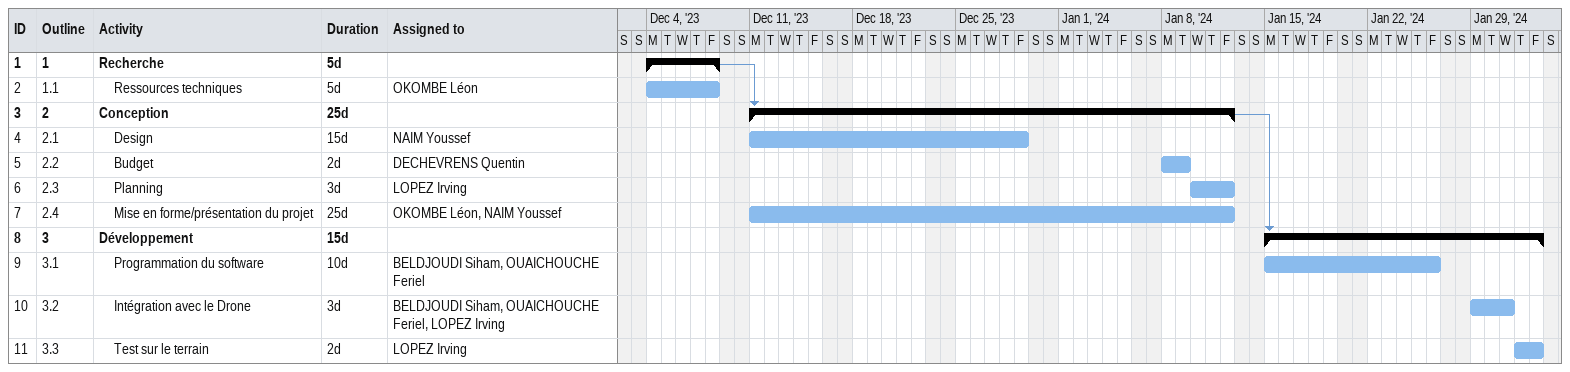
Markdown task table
| ID | WBS | Task | Duration | Start | Finish | Predecessors | Resources |
|---|---|---|---|---|---|---|---|
| 1 | 1 | **Recherche** | 5d | 2023-12-04 | 2023-12-08 |  |  |
| 2 | 1.1 | Ressources techniques | 5d | 2023-12-04 | 2023-12-08 |  | OKOMBE Léon |
| 3 | 2 | **Conception** | 25d | 2023-12-11 | 2024-01-12 | 1 |  |
| 4 | 2.1 | Design | 15d | 2023-12-11 | 2023-12-29 |  | NAIM Youssef |
| 5 | 2.2 | Budget | 2d | 2024-01-08 | 2024-01-09 |  | DECHEVRENS Quentin |
| 6 | 2.3 | Planning | 3d | 2024-01-10 | 2024-01-12 |  | LOPEZ Irving |
| 7 | 2.4 | Mise en forme/présentation du projet | 25d | 2023-12-11 | 2024-01-12 |  | OKOMBE Léon, NAIM Youssef |
| 8 | 3 | **Développement** | 15d | 2024-01-15 | 2024-02-02 | 3 |  |
| 9 | 3.1 | Programmation du software | 10d | 2024-01-15 | 2024-01-26 |  | BELDJOUDI Siham, OUAICHOUCHE Feriel |
| 10 | 3.2 | Intégration avec le Drone | 3d | 2024-01-29 | 2024-01-31 |  | BELDJOUDI Siham, OUAICHOUCHE Feriel, LOPEZ Irving |
| 11 | 3.3 | Test sur le terrain | 2d | 2024-02-01 | 2024-02-02 |  | LOPEZ Irving |
